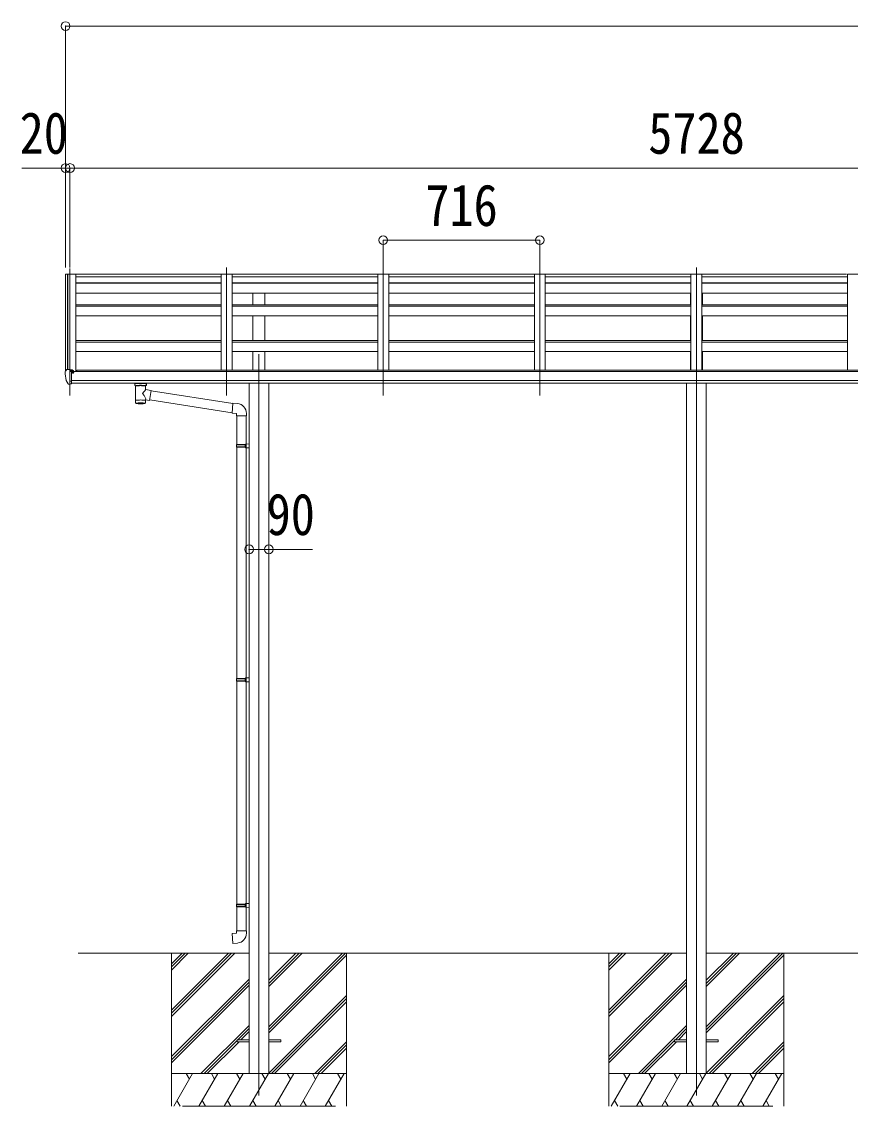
# Model space of a CAD drawing. Units: millimetres at full size, sheet at 1:40; some dimension numbers follow another scale. Extents: x -11181 to 11305, y -7804 to 7716.
# Drawn here: x -2457 to 1331, y -4139 to 820 of the extents above; entities that cross this region are included whole.
import ezdxf
from ezdxf.enums import TextEntityAlignment as Align

# ---------------------------------------------------------------- set-up
doc = ezdxf.new("R2010")
doc.units = ezdxf.units.MM
doc.header["$LTSCALE"] = 40
doc.header["$PDMODE"] = 32
doc.header["$PDSIZE"] = 40
for name, color, linetype, lineweight in [('0-0_0', 7, 'Continuous', 9), ('0-1_本体', 4, 'Continuous', 9), ('0-2_部品', 7, 'Continuous', 9), ('0-8_PARTS2', 2, 'Continuous', 9), ('0-A_寸法', 6, 'Continuous', 9)]:
    doc.layers.add(name, color=color, linetype=linetype, lineweight=lineweight)
doc.styles.add('ＭＳ ゴシック', font='')
doc.styles.get('ＭＳ ゴシック').set_extended_font_data('MS Gothic')

msp = doc.modelspace()

# ---------------------------------------------------------------- linework, layer by layer
at = {"layer": '0-0_0'}
for p, q in [((-2198.53, -3439.43), (-1417.73, -3439.43)), ((-1772.53, -3439.43), (-1772.53, -4139.43)), ((-1772.53, -3700.16), (-1511.8, -3439.43)), ((-1772.53, -3714.3), (-1497.66, -3439.43)), ((-1772.53, -3728.44), (-1483.51, -3439.43)), ((-1772.53, -3516.31), (-1695.65, -3439.43)), ((-1772.53, -3502.17), (-1709.79, -3439.43)), ((-1772.53, -3488.02), (-1723.93, -3439.43)), ((-1327.33, -3775.45), (-991.3, -3439.43)), ((-1327.33, -3789.6), (-977.16, -3439.43)), ((-1327.33, -3591.61), (-1175.15, -3439.43)), ((-1327.33, -3577.47), (-1189.29, -3439.43)), ((-1327.33, -3563.32), (-1203.43, -3439.43)), ((-1327.33, -3439.43), (582.27, -3439.43)), ((-1327.33, -3803.74), (-972.53, -3448.94)), ((-972.53, -3439.43), (-972.53, -4139.43)), ((227.47, -3439.43), (227.47, -4139.43)), ((227.47, -3700.16), (488.2, -3439.43)), ((227.47, -3714.3), (502.34, -3439.43)), ((227.47, -3728.44), (516.49, -3439.43)), ((227.47, -3516.31), (304.35, -3439.43)), ((227.47, -3502.17), (290.21, -3439.43)), ((227.47, -3488.02), (276.07, -3439.43)), ((672.67, -3775.45), (1008.7, -3439.43)), ((672.67, -3789.6), (1022.84, -3439.43)), ((672.67, -3591.61), (824.85, -3439.43)), ((672.67, -3577.47), (810.71, -3439.43)), ((672.67, -3563.32), (796.57, -3439.43)), ((672.67, -3439.43), (2582.27, -3439.43)), ((672.67, -3803.74), (1027.47, -3448.94)), ((1027.47, -3439.43), (1027.47, -4139.43)), ((-1772.53, -3912.29), (-1417.73, -3557.49)), ((227.47, -3912.29), (582.27, -3557.49)), ((-1772.53, -3926.43), (-1417.73, -3571.63)), ((-1772.53, -3940.57), (-1417.73, -3585.77)), ((227.47, -3926.43), (582.27, -3571.63)), ((227.47, -3940.57), (582.27, -3585.77)), ((-1327.33, -3987.59), (-972.53, -3632.79)), ((-1315.03, -3989.43), (-972.53, -3646.93)), ((-1300.88, -3989.43), (-972.53, -3661.07)), ((672.67, -3987.59), (1027.47, -3632.79)), ((684.97, -3989.43), (1027.47, -3646.93)), ((699.12, -3989.43), (1027.47, -3661.07)), ((-1637.54, -3989.43), (-1417.73, -3769.62)), ((-1468.88, -3834.92), (-1417.73, -3783.76)), ((-1454.74, -3834.92), (-1417.73, -3797.9)), ((362.46, -3989.43), (582.27, -3769.62)), ((531.12, -3834.92), (582.27, -3783.76)), ((545.26, -3834.92), (582.27, -3797.9)), ((-1623.39, -3989.43), (-1472.53, -3838.56)), ((-1609.25, -3989.43), (-1463.74, -3843.92)), ((-1117.04, -3989.43), (-972.53, -3844.92)), ((-1102.89, -3989.43), (-972.53, -3859.06)), ((376.61, -3989.43), (527.47, -3838.56)), ((390.75, -3989.43), (536.26, -3843.92)), ((882.96, -3989.43), (1027.47, -3844.92)), ((897.11, -3989.43), (1027.47, -3859.06)), ((-1088.75, -3989.43), (-972.53, -3873.2)), ((911.25, -3989.43), (1027.47, -3873.2)), ((-972.53, -3989.43), (-1772.53, -3989.43)), ((-1762.24, -4139.43), (-1675.64, -3989.43)), ((-1690.64, -4015.41), (-1705.64, -3989.43)), ((-1646.77, -4139.43), (-1560.17, -3989.43)), ((-1575.17, -4015.41), (-1590.17, -3989.43)), ((-1531.3, -4139.43), (-1444.7, -3989.43)), ((-1459.7, -4015.41), (-1474.7, -3989.43)), ((-1415.83, -4139.43), (-1329.23, -3989.43)), ((-1344.23, -4015.41), (-1359.23, -3989.43)), ((-1300.36, -4139.43), (-1213.76, -3989.43)), ((-1228.76, -4015.41), (-1243.76, -3989.43)), ((-1184.89, -4139.43), (-1098.29, -3989.43)), ((-1128.29, -3989.43), (-1113.29, -4015.41)), ((-1069.42, -4139.43), (-982.82, -3989.43)), ((-1012.82, -3989.43), (-997.82, -4015.41)), ((1027.47, -3989.43), (227.47, -3989.43)), ((237.76, -4139.43), (324.36, -3989.43)), ((309.36, -4015.41), (294.36, -3989.43)), ((353.23, -4139.43), (439.83, -3989.43)), ((424.83, -4015.41), (409.83, -3989.43)), ((468.7, -4139.43), (555.3, -3989.43)), ((540.3, -4015.41), (525.3, -3989.43)), ((584.17, -4139.43), (670.77, -3989.43)), ((655.77, -4015.41), (640.77, -3989.43)), ((699.64, -4139.43), (786.24, -3989.43)), ((771.24, -4015.41), (756.24, -3989.43)), ((815.11, -4139.43), (901.71, -3989.43)), ((871.71, -3989.43), (886.71, -4015.41)), ((930.58, -4139.43), (1017.18, -3989.43)), ((987.18, -3989.43), (1002.18, -4015.41)), ((-1747.24, -4113.45), (-1732.24, -4139.43)), ((-1631.77, -4113.45), (-1616.77, -4139.43)), ((-1516.3, -4113.45), (-1501.3, -4139.43)), ((-1400.83, -4113.45), (-1385.83, -4139.43)), ((-1285.36, -4113.45), (-1270.36, -4139.43)), ((-1169.89, -4113.45), (-1154.89, -4139.43)), ((-1054.42, -4113.45), (-1039.42, -4139.43)), ((252.76, -4113.45), (267.76, -4139.43)), ((368.23, -4113.45), (383.23, -4139.43)), ((483.7, -4113.45), (498.7, -4139.43)), ((599.17, -4113.45), (614.17, -4139.43)), ((714.64, -4113.45), (729.64, -4139.43)), ((830.11, -4113.45), (845.11, -4139.43)), ((945.58, -4113.45), (960.58, -4139.43)), ((-1722.53, -4139.43), (-1022.53, -4139.43)), ((277.47, -4139.43), (977.47, -4139.43))]:
    msp.add_line(p, q, dxfattribs=at)
at = {"layer": '0-1_本体'}
for p, q in [((-2256.52, -335.51), (-2256.53, -776.57)), ((-2255.58, -334.63), (-2247.75, -334.22)), ((-2247.53, -334.3), (-2247.53, -770.03)), ((-2247.45, -334.41), (-2246.83, -336.03)), ((-2209.53, -334.21), (-2209.53, -779.83)), ((-1545.53, -334.21), (-1545.53, -773.3)), ((-1495.53, -334.21), (-1545.53, -334.21)), ((-1495.53, -334.21), (-1495.53, -773.3)), ((-829.53, -334.21), (-829.53, -773.3)), ((-779.53, -334.21), (-829.53, -334.21)), ((-779.53, -334.21), (-779.53, -773.3)), ((-113.53, -334.21), (-113.53, -773.3)), ((-63.53, -334.21), (-113.53, -334.21)), ((-63.53, -334.21), (-63.53, -773.3)), ((602.47, -334.21), (602.47, -773.3)), ((652.47, -334.21), (602.47, -334.21)), ((652.47, -334.21), (652.47, -773.3)), ((1318.47, -334.21), (1318.47, -773.3)), ((1368.47, -334.21), (1318.47, -334.21)), ((-2209.53, -347.21), (-1545.53, -347.21)), ((-2209.53, -373.88), (-1545.53, -373.88)), ((-2209.53, -376.51), (-1545.53, -376.51)), ((-1495.53, -347.21), (-829.53, -347.21)), ((-1495.53, -373.88), (-829.53, -373.88)), ((-1495.53, -376.51), (-829.53, -376.51)), ((-779.53, -347.21), (-113.53, -347.21)), ((-779.53, -373.88), (-113.53, -373.88)), ((-779.53, -376.51), (-113.53, -376.51)), ((-63.53, -347.21), (602.47, -347.21)), ((-63.53, -373.88), (602.47, -373.88)), ((-63.53, -376.51), (602.47, -376.51)), ((652.47, -347.21), (1318.47, -347.21)), ((652.47, -373.88), (1318.47, -373.88)), ((652.47, -376.51), (1318.47, -376.51)), ((-2209.53, -421.24), (-1545.53, -421.24)), ((-1495.53, -421.24), (-829.53, -421.24)), ((-1400.03, -474.97), (-1400.03, -421.24)), ((-1345.03, -474.97), (-1345.03, -421.24)), ((-779.53, -421.24), (-113.53, -421.24)), ((-63.53, -421.24), (602.47, -421.24)), ((599.97, -474.97), (599.97, -421.24)), ((652.47, -421.24), (1318.47, -421.24)), ((654.97, -474.97), (654.97, -421.24)), ((-2209.53, -474.89), (-1545.53, -474.89)), ((-2209.53, -480.54), (-1545.53, -480.54)), ((-1495.53, -474.89), (-829.53, -474.89)), ((-1495.53, -480.54), (-829.53, -480.54)), ((-779.53, -474.89), (-113.53, -474.89)), ((-779.53, -480.54), (-113.53, -480.54)), ((-63.53, -474.89), (602.47, -474.89)), ((-63.53, -480.54), (602.47, -480.54)), ((652.47, -474.89), (1318.47, -474.89)), ((652.47, -480.54), (1318.47, -480.54)), ((-2209.53, -524.54), (-1545.53, -524.54)), ((-1495.53, -524.54), (-829.53, -524.54)), ((-1400.03, -638.63), (-1400.03, -524.54)), ((-1345.03, -638.63), (-1345.03, -524.54)), ((-779.53, -524.54), (-113.53, -524.54)), ((-63.53, -524.54), (602.47, -524.54)), ((599.97, -638.63), (599.97, -524.54)), ((652.47, -524.54), (1318.47, -524.54)), ((654.97, -638.63), (654.97, -524.54)), ((-2209.53, -638.52), (-1545.53, -638.52)), ((-1495.53, -638.52), (-829.53, -638.52)), ((-779.53, -638.52), (-113.53, -638.52)), ((-63.53, -638.52), (602.47, -638.52)), ((652.47, -638.52), (1318.47, -638.52)), ((-2209.53, -645.42), (-1545.53, -645.42)), ((-2209.53, -688.97), (-1545.53, -688.97)), ((-1495.53, -645.42), (-829.53, -645.42)), ((-1495.53, -688.97), (-829.53, -688.97)), ((-1400.03, -773.3), (-1400.03, -688.97)), ((-1345.03, -773.3), (-1345.03, -688.97)), ((-779.53, -645.42), (-113.53, -645.42)), ((-779.53, -688.97), (-113.53, -688.97)), ((-63.53, -645.42), (602.47, -645.42)), ((-63.53, -688.97), (602.47, -688.97)), ((599.97, -773.3), (599.97, -688.97)), ((652.47, -645.42), (1318.47, -645.42)), ((652.47, -688.97), (1318.47, -688.97)), ((654.97, -773.3), (654.97, -688.97)), ((3484.97, -779.83), (-2230.03, -779.83)), ((-2204.53, -779.83), (-2204.53, -773.3)), ((3461.47, -773.3), (-2204.53, -773.3)), ((-2230.03, -821.43), (3484.97, -821.43)), ((3484.97, -833.28), (-2230.03, -833.21)), ((-1417.73, -833.37), (-1417.73, -3989.45)), ((-1327.33, -833.37), (-1327.33, -3989.45)), ((582.27, -833.37), (582.27, -3989.45)), ((672.67, -833.37), (672.67, -3989.45))]:
    msp.add_line(p, q, dxfattribs=at)
msp.add_lwpolyline([(-2246.83, -770.03), (-2246.83, -334.21), (-2209.53, -334.21)], dxfattribs=at)
msp.add_circle((-2222.55, -784.94), 3, dxfattribs=at)
for centre, radius, start, end in [((-2255.53, -335.63), 1, 93, 173.32986), ((-2247.73, -334.52), 0.301, 21.06327, 92.86679)]:
    msp.add_arc(centre, radius, start, end, dxfattribs=at)
at = {"layer": '0-2_部品', "color": 4}
for p, q in [((-1545.53, -334.22), (-2211.53, -334.22)), ((-829.53, -334.22), (-1495.53, -334.22)), ((-113.53, -334.22), (-779.53, -334.22)), ((602.47, -334.22), (-63.53, -334.22)), ((1313.54, -334.22), (652.47, -334.22)), ((-1472.53, -3834.93), (-1472.53, -3843.93)), ((-1472.53, -3834.93), (-1417.53, -3834.93)), ((-1472.53, -3843.93), (-1417.53, -3843.93)), ((-1327.53, -3834.93), (-1272.53, -3834.93)), ((-1327.53, -3843.93), (-1272.53, -3843.93)), ((-1272.53, -3834.93), (-1272.53, -3843.93)), ((527.47, -3834.93), (527.47, -3843.93)), ((527.47, -3834.93), (582.47, -3834.93)), ((527.47, -3843.93), (582.47, -3843.93)), ((672.47, -3834.93), (727.47, -3834.93)), ((672.47, -3843.93), (727.47, -3843.93)), ((727.47, -3834.93), (727.47, -3843.93))]:
    msp.add_line(p, q, dxfattribs=at)
at = {"layer": '0-2_部品'}
for p, q in [((-2258.53, -779.4), (-2258.53, -780.03)), ((-2251.62, -770.6), (-2255.68, -776.41)), ((-2236.53, -838.53), (-2236.53, -770.03)), ((-2235.03, -770.95), (-2236.53, -770.95)), ((-2230.03, -779.77), (-2236.53, -779.37)), ((-2235.03, -770.95), (-2235.03, -777.12)), ((-2225.35, -772.45), (-2235.03, -771.73)), ((-2235.03, -774.72), (-2221.03, -774.78)), ((-2225.55, -784.95), (-2225.03, -784.95)), ((-2225.03, -784.95), (-2224.73, -784.95)), ((-2224.53, -774.76), (-2224.53, -772.86)), ((-2220.03, -775.88), (-2220.03, -779.84)), ((-2244.15, -836.72), (-2253.9, -821.34)), ((-2238.03, -838.44), (-2241.74, -838.21)), ((-2238.03, -838.44), (-2236.53, -838.53)), ((-2236.53, -836.34), (-2236.03, -836.34)), ((-2236.03, -836.34), (-2235.53, -835.34)), ((-2230.03, -835.34), (-2235.53, -835.34)), ((-1940.53, -840.39), (-1940.53, -833.22)), ((-1886.53, -840.39), (-1886.53, -833.22)), ((-1936.43, -844.89), (-1936.45, -925.18)), ((-1890.63, -862.46), (-1890.63, -844.88)), ((-1865.41, -866.37), (-1890.63, -862.46)), ((-1865.41, -866.37), (-1872.43, -911.63)), ((-1491.8, -926.31), (-1865.71, -868.31)), ((-1890.61, -925.18), (-1890.63, -908.55)), ((-1890.63, -908.8), (-1872.43, -911.63)), ((-1495.47, -968.25), (-1872.15, -909.81)), ((-1470.81, -926.38), (-1491.64, -924.55)), ((-1475.73, -982.12), (-1429.73, -982.12)), ((-1473.73, -981.37), (-1473.73, -1113.68)), ((-1431.73, -981.37), (-1431.73, -1111.12)), ((-1429.73, -982.12), (-1429.73, -971.2)), ((-1475.73, -1115.68), (-1474.73, -1113.68)), ((-1475.73, -1115.68), (-1431.73, -1115.68)), ((-1475.73, -1115.68), (-1475.73, -1123.68)), ((-1475.73, -1123.68), (-1431.73, -1123.68)), ((-1475.73, -1123.68), (-1474.73, -1125.68)), ((-1474.73, -1113.68), (-1431.73, -1113.68)), ((-1474.73, -1125.68), (-1431.73, -1125.68)), ((-1473.73, -1125.68), (-1473.73, -2183.43)), ((-1436.2, -1115.68), (-1436.63, -1113.68)), ((-1433.73, -1111.18), (-1417.73, -1110.71)), ((-1433.73, -1113.18), (-1433.73, -1111.18)), ((-1433.73, -1113.18), (-1431.73, -1113.18)), ((-1433.73, -1128.18), (-1433.73, -1126.18)), ((-1433.73, -1128.18), (-1417.73, -1128.65)), ((-1431.73, -1128.24), (-1431.73, -2180.87)), ((-1417.73, -1110.71), (-1417.73, -1128.65)), ((-1433.73, -2180.93), (-1417.73, -2180.45)), ((-1433.73, -2182.93), (-1433.73, -2180.93)), ((-1417.73, -2180.45), (-1417.73, -2198.4)), ((-1475.73, -2185.43), (-1474.73, -2183.43)), ((-1475.73, -2185.43), (-1431.73, -2185.43)), ((-1475.73, -2185.43), (-1475.73, -2193.43)), ((-1475.73, -2193.43), (-1431.73, -2193.43)), ((-1475.73, -2193.43), (-1474.73, -2195.43)), ((-1474.73, -2183.43), (-1431.73, -2183.43)), ((-1474.73, -2195.43), (-1431.73, -2195.43)), ((-1473.73, -2195.43), (-1473.73, -3215.03)), ((-1436.21, -2185.43), (-1436.63, -2183.43)), ((-1433.73, -2182.93), (-1431.73, -2182.93)), ((-1433.73, -2197.93), (-1433.73, -2195.93)), ((-1433.73, -2197.93), (-1417.73, -2198.4)), ((-1431.73, -2197.98), (-1431.73, -3212.47)), ((-1475.73, -3217.03), (-1474.73, -3215.03)), ((-1475.73, -3217.03), (-1431.73, -3217.03)), ((-1475.73, -3217.03), (-1475.73, -3225.03)), ((-1474.73, -3215.03), (-1431.73, -3215.03)), ((-1436.2, -3217.03), (-1436.63, -3215.03)), ((-1433.73, -3212.53), (-1417.73, -3212.05)), ((-1433.73, -3214.53), (-1433.73, -3212.53)), ((-1433.73, -3214.53), (-1431.73, -3214.53)), ((-1417.73, -3212.05), (-1417.73, -3230)), ((-1475.73, -3225.03), (-1431.73, -3225.03)), ((-1475.73, -3225.03), (-1474.73, -3227.03)), ((-1474.73, -3227.03), (-1431.73, -3227.03)), ((-1473.73, -3227.03), (-1473.73, -3337.03)), ((-1433.73, -3229.53), (-1433.73, -3227.53)), ((-1433.73, -3229.53), (-1417.73, -3230)), ((-1431.73, -3229.58), (-1431.73, -3337.03)), ((-1475.73, -3337.03), (-1429.73, -3337.03)), ((-1475.73, -3347.03), (-1475.73, -3337.03)), ((-1429.73, -3337.03), (-1429.73, -3347.94))]:
    msp.add_line(p, q, dxfattribs=at)
for points in [[(-2236.53, -770.03), (-2248.53, -770.03), (-2250.86, -770.18)], [(-2230.03, -835.34), (-2230.03, -777.12), (-2235.03, -777.12)], [(-2225.35, -772.45), (-2225.19, -772.47), (-2225.03, -772.5), (-2224.88, -772.54), (-2224.76, -772.59), (-2224.66, -772.65), (-2224.59, -772.72), (-2224.54, -772.79), (-2224.53, -772.86)], [(-2224.73, -783.76), (-2224.73, -784.95), (-2220.03, -784.95)], [(-2220.03, -783.33), (-2220.03, -784.95), (-2219.55, -784.95)], [(-2236.53, -824.64), (-2233.37, -824.24), (-2230.03, -823.81)], [(-1940.49, -840.44), (-1940.51, -840.09), (-1940.27, -839.13), (-1939.75, -838.25), (-1938.94, -837.41), (-1937.83, -836.61), (-1936.43, -835.89)], [(-1940.49, -840.33), (-1940.51, -840.69), (-1940.27, -841.64), (-1939.75, -842.53), (-1938.94, -843.37), (-1937.83, -844.16), (-1936.43, -844.89)], [(-1890.63, -835.9), (-1890.4, -835.99), (-1889.04, -836.73), (-1887.93, -837.57), (-1887.17, -838.44), (-1886.71, -839.34), (-1886.54, -840.23)], [(-1890.63, -844.88), (-1890.4, -844.78), (-1889.04, -844.05), (-1887.93, -843.2), (-1887.17, -842.33), (-1886.71, -841.44), (-1886.54, -840.55)], [(-1491.64, -924.55), (-1495.65, -970.38), (-1475.73, -972.12), (-1475.73, -982.12)], [(-1436.2, -1115.68), (-1436.2, -1123.68), (-1436.63, -1125.68)], [(-1433.73, -1126.18), (-1431.73, -1126.18), (-1431.73, -1113.18)], [(-1436.21, -2185.43), (-1436.21, -2193.43), (-1436.63, -2195.43)], [(-1433.73, -2195.93), (-1431.73, -2195.93), (-1431.73, -2182.93)], [(-1436.2, -3217.03), (-1436.2, -3225.03), (-1436.63, -3227.03)], [(-1433.73, -3227.53), (-1431.73, -3227.53), (-1431.73, -3214.53)], [(-1470.81, -3392.77), (-1491.64, -3394.59), (-1495.65, -3348.77), (-1475.73, -3347.03)]]:
    msp.add_lwpolyline(points, dxfattribs=at)
for centre, radius, start, end in [((-2255.53, -779.4), 3, 93, 180), ((-2066.04, -780.03), 192.49, 180.0008, 192.1233), ((-2250.8, -771.17), 1, 93.5, 145), ((-2222.53, -784.95), 2.5, 151.64236, 180), ((-2222.53, -784.95), 2.5, 0, 151.64236), ((-2251.3, -819.84), 3, 191.83348, 210), ((-2241.55, -835.22), 3, 210, 266.5), ((-1923.46, -885.6), 51.38, 92.46126, 104.61963), ((-1913.52, -989.74), 155.94, 85.53149, 94.46851), ((-1903.57, -885.6), 51.38, 75.38037, 87.53874), ((-1474.73, -971.2), 45, 0, 85), ((-1474.73, -3347.94), 45, 275, 0)]:
    msp.add_arc(centre, radius, start, end, dxfattribs=at)
for centre, major_axis, ratio, start_param, end_param in [((-2221.03, -775.88), (-0.02, 1.1), 0.906239, 4.6917496, 6.2625459), ((-1913.5, -844.45), (-22.91, -0.42), 0.072511, 4.711586, 6.2823824), ((-1913.55, -844.46), (22.92, -0.42), 0.07247, 0.0008089, 1.5716053), ((-1902.53, -840.39), (16, 0), 0.361356, 0, 0.0194874), ((-1902.53, -840.39), (16, 0), 0.361356, 6.2636979, 6.2831853), ((-1913.53, -846.08), (-22.91, -0.42), 0.072511, 4.711586, 6.2823824), ((-1913.55, -846.08), (22.92, -0.42), 0.07247, 0.0008089, 1.5716053), ((-1913.53, -882.01), (-22.81, 26.62), 0.234429, 3.1563334, 4.5976381), ((-1910.97, -884.66), (20.32, 22.25), 0.045535, 4.9756507, 6.2441899), ((-1913.53, -925.18), (22.92, 0), 0.101955, 6.2829723, 9.4248207), ((-1913.53, -925.18), (22.92, 0), 0.101955, 3.1415499, 6.2833984), ((-1913.53, -912.74), (22.91, 0), 0.122865, 6.2831853, 9.424778)]:
    msp.add_ellipse(centre, major_axis=major_axis, ratio=ratio, start_param=start_param, end_param=end_param, dxfattribs=at)
at = {"layer": '0-8_PARTS2'}
for p, q in [((-2236.53, -308), (-2236.53, -889.36)), ((-1520.53, -889.36), (-1520.53, -304.02)), ((-804.53, -889.36), (-804.53, -304.02)), ((-88.53, -889.36), (-88.53, -304.02)), ((627.47, -889.36), (627.47, -304.02)), ((-1372.53, -700.56), (-1372.53, -4089.46)), ((627.47, -700.56), (627.47, -4089.46))]:
    msp.add_line(p, q, dxfattribs=at)
at = {"layer": '0-A_寸法'}
for p, q in [((-2256.52, 799.74), (-2256.52, 150.64)), ((-2256.52, 799.74), (9239.47, 799.74)), ((-2256.52, 150.64), (-2456.52, 150.64)), ((-2256.52, 150.64), (-2256.52, -304.02)), ((-2236.53, 150.64), (-2256.52, 150.64)), ((-2236.53, 150.64), (-2236.53, -304.02)), ((-2236.53, 150.64), (3491.47, 150.64)), ((-2236.53, 150.64), (-2236.53, -304.02)), ((-804.53, -179.5), (-804.53, -304.02)), ((-804.53, -179.5), (-88.53, -179.5)), ((-88.53, -179.5), (-88.53, -304.02)), ((-1417.73, -1592.8), (-1327.33, -1592.8)), ((-1327.33, -1592.8), (-1127.33, -1592.8))]:
    msp.add_line(p, q, dxfattribs=at)
for p in [(-2256.52, 799.74), (-2256.52, 150.64), (-2236.53, 150.64), (-804.53, -179.5), (-88.53, -179.5), (-1417.73, -1592.8), (-1327.33, -1592.8)]:
    msp.add_point(p, dxfattribs=at)

# ---------------------------------------------------------------- texts
at = {"layer": '0-A_寸法', "color": 7, "style": 'ＭＳ ゴシック', "width": 0.85}
for s, p in [('20', (-2466.52, 158.64)), ('5728', (407.47, 158.64)), ('716', (-611.53, -171.5)), ('90', (-1337.33, -1584.8))]:
    msp.add_text(s, height=190.6, dxfattribs=at).set_placement(p, align=Align.BOTTOM_LEFT)

doc.saveas('drawing.dxf')
